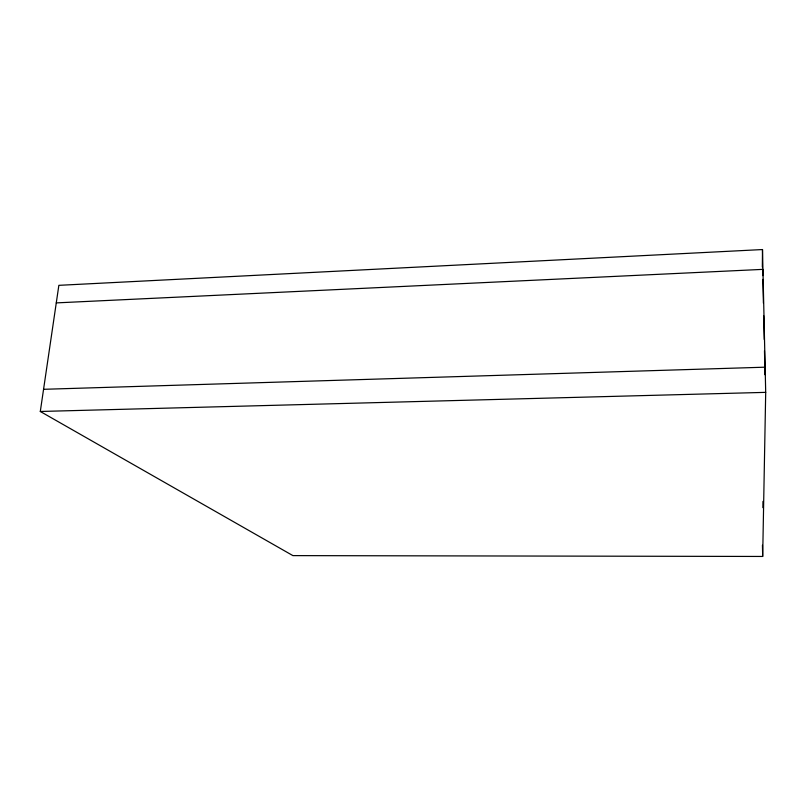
<?xml version="1.0" encoding="UTF-8"?>
<svg xmlns="http://www.w3.org/2000/svg" width="806" height="806" viewBox="0 0 806 806"><rect width="100%" height="100%" fill="white"/><g stroke="black" fill="none" stroke-linecap="round" stroke-linejoin="round"><path stroke-width="1.21" d="M762.345 267.088L762.496 249.548L58.858 285.334L40.3 411.473L292.91 555.616L762.678 556.452L765.7 392.361L762.496 249.548M762.879 275.652L762.939 269.365L56.269 302.895M762.869 507.659L762.97 501.392M765.015 374.709L765.136 367.183L43.564 389.308M40.3 411.473L765.7 392.361M762.879 279.36L763.413 303.157M763.695 315.68L764.229 339.477M764.481 350.751L765.015 374.538M762.446 545.249L762.678 556.452"/></g></svg>
